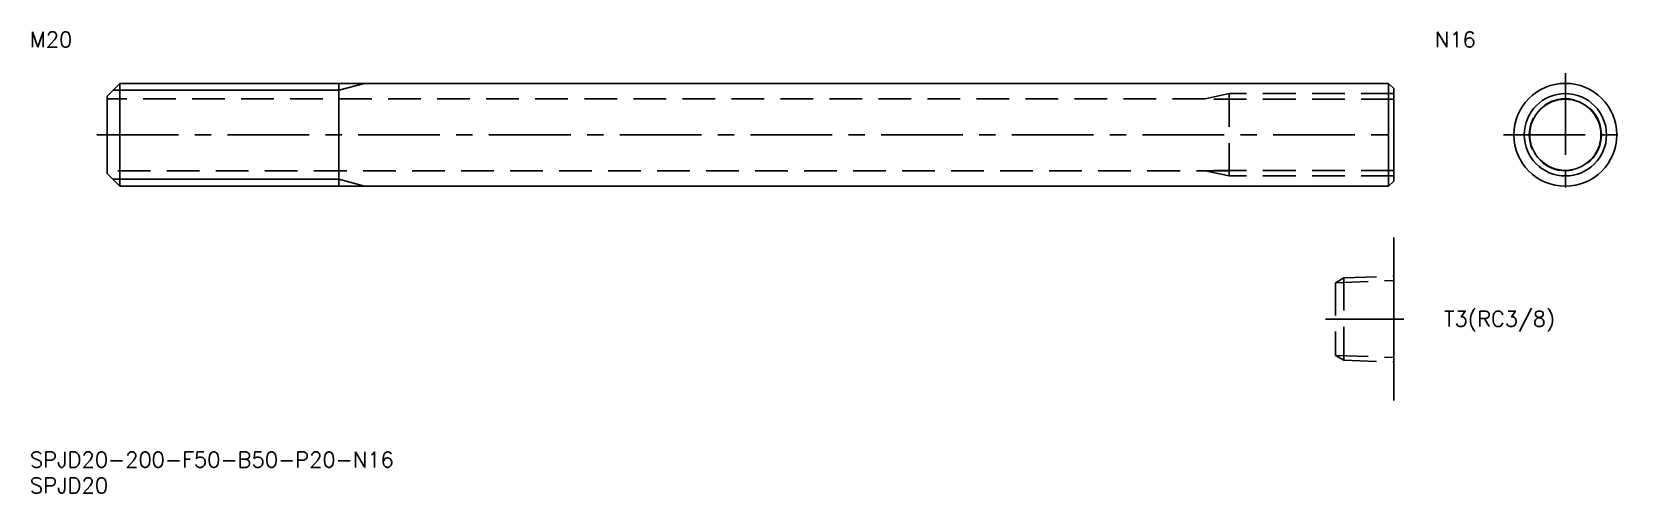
# Model space of a CAD drawing. Extents: x 0 to 310, y -8 to 82.
import ezdxf

# ---------------------------------------------------------------- set-up
doc = ezdxf.new("R2010")
doc.units = 0
doc.header["$LTSCALE"] = 0.5
doc.linetypes.add('CENTER', pattern=[50.8, 31.75, -6.35, 6.35, -6.35])
doc.linetypes.add('DASHED', pattern=[19.05, 12.7, -6.35])
for name, color, linetype in [('MSM_CENTER', 1, 'CENTER'), ('MSM_CONTINUOUS', 7, 'CONTINUOUS'), ('MSM_DASHED', 4, 'DASHED'), ('MSM_NARROW', 5, 'CONTINUOUS'), ('MSM_PART_NUMBER', 7, 'CONTINUOUS')]:
    doc.layers.add(name, color=color, linetype=linetype)
doc.styles.get("Standard").update_dxf_attribs({"font": 'txt.shx', "height": 1, "bigfont": 'bigfont.shx'})

# ---------------------------------------------------------------- blocks, each defined once
blk = doc.blocks.new('*U4')
at = {"layer": 'MSM_PART_NUMBER'}
blk.add_text('SPJD20-200-F50-B50-P20-N16', height=3, dxfattribs=at).set_placement((0, -3))
blk = doc.blocks.new('*U5')
at = {"layer": 'MSM_PART_NUMBER'}
blk.add_text('SPJD20', height=3, dxfattribs=at).set_placement((0, -8))
blk = doc.blocks.new('*U6')
at = {"layer": 'MSM_PART_NUMBER'}
blk.add_text('T3(RC3/8)', height=3, dxfattribs=at).set_placement((274.78, 24.39))
blk = doc.blocks.new('*U7')
at = {"layer": 'MSM_PART_NUMBER'}
blk.add_text('M20', height=3, dxfattribs=at).set_placement((0, 78.662))
blk = doc.blocks.new('*U8')
at = {"layer": 'MSM_PART_NUMBER'}
blk.add_text('N16', height=3, dxfattribs=at).set_placement((273, 78.662))

msp = doc.modelspace()

# ---------------------------------------------------------------- linework, layer by layer
at = {"layer": 'MSM_CENTER'}
for p, q in [((298.35, 73.66), (298.35, 49.66)), ((13, 61.66), (267, 61.66)), ((286.35, 61.66), (310.35, 61.66)), ((267, 25.83), (251.72, 25.83))]:
    msp.add_line(p, q, dxfattribs=at)
at = {"layer": 'MSM_CONTINUOUS'}
for p, q in [((17.5, 71.66), (15, 69.16)), ((264, 71.66), (17.5, 71.66)), ((17.5, 71.66), (17.5, 51.66)), ((60, 71.66), (60, 51.66)), ((264, 71.66), (264, 51.66)), ((265, 70.66), (264, 71.66)), ((15, 54.16), (15, 69.16)), ((265, 70.66), (265, 52.66)), ((17.5, 51.66), (15, 54.16)), ((264, 51.66), (17.5, 51.66)), ((265, 52.66), (264, 51.66)), ((265, 41.66), (265, 10))]:
    msp.add_line(p, q, dxfattribs=at)
for radius in [10, 6.92]:
    msp.add_circle((298.35, 61.66), radius, dxfattribs=at)
at = {"layer": 'MSM_DASHED'}
for p, q in [((228.38, 68.66), (15, 68.66)), ((233, 69.66), (228.38, 68.66)), ((228.38, 68.66), (228.38, 68.58)), ((265, 68.58), (228.38, 68.58)), ((233, 53.66), (233, 69.66)), ((265, 69.66), (233, 69.66)), ((233, 54.66), (15, 54.66)), ((265, 54.74), (228.38, 54.74)), ((228.38, 54.74), (228.38, 54.66)), ((233, 53.66), (228.38, 54.66)), ((265, 53.66), (233, 53.66)), ((255.3, 33.82), (265, 34.16)), ((253.72, 32.91), (255.3, 33.82)), ((253.72, 32.91), (265, 33.31)), ((253.72, 32.91), (253.72, 18.75)), ((255.3, 33.82), (255.3, 17.84)), ((253.72, 18.75), (255.3, 17.84)), ((253.72, 18.75), (265, 18.36)), ((255.3, 17.84), (265, 17.5))]:
    msp.add_line(p, q, dxfattribs=at)
msp.add_circle((298.35, 61.66), 7, dxfattribs=at)
at = {"layer": 'MSM_NARROW'}
for p, q in [((60, 70.31), (65, 71.66)), ((60, 70.31), (16.15, 70.31)), ((60, 53.01), (16.15, 53.01)), ((60, 53.01), (65, 51.66))]:
    msp.add_line(p, q, dxfattribs=at)
msp.add_circle((298.35, 61.66), 8, dxfattribs=at)

# ---------------------------------------------------------------- block references
at = {"layer": 'MSM_CONTINUOUS'}
for name in ['*U7', '*U8', '*U6', '*U4', '*U5']:
    msp.add_blockref(name, (0, 0), dxfattribs=at)

doc.saveas('drawing.dxf')
